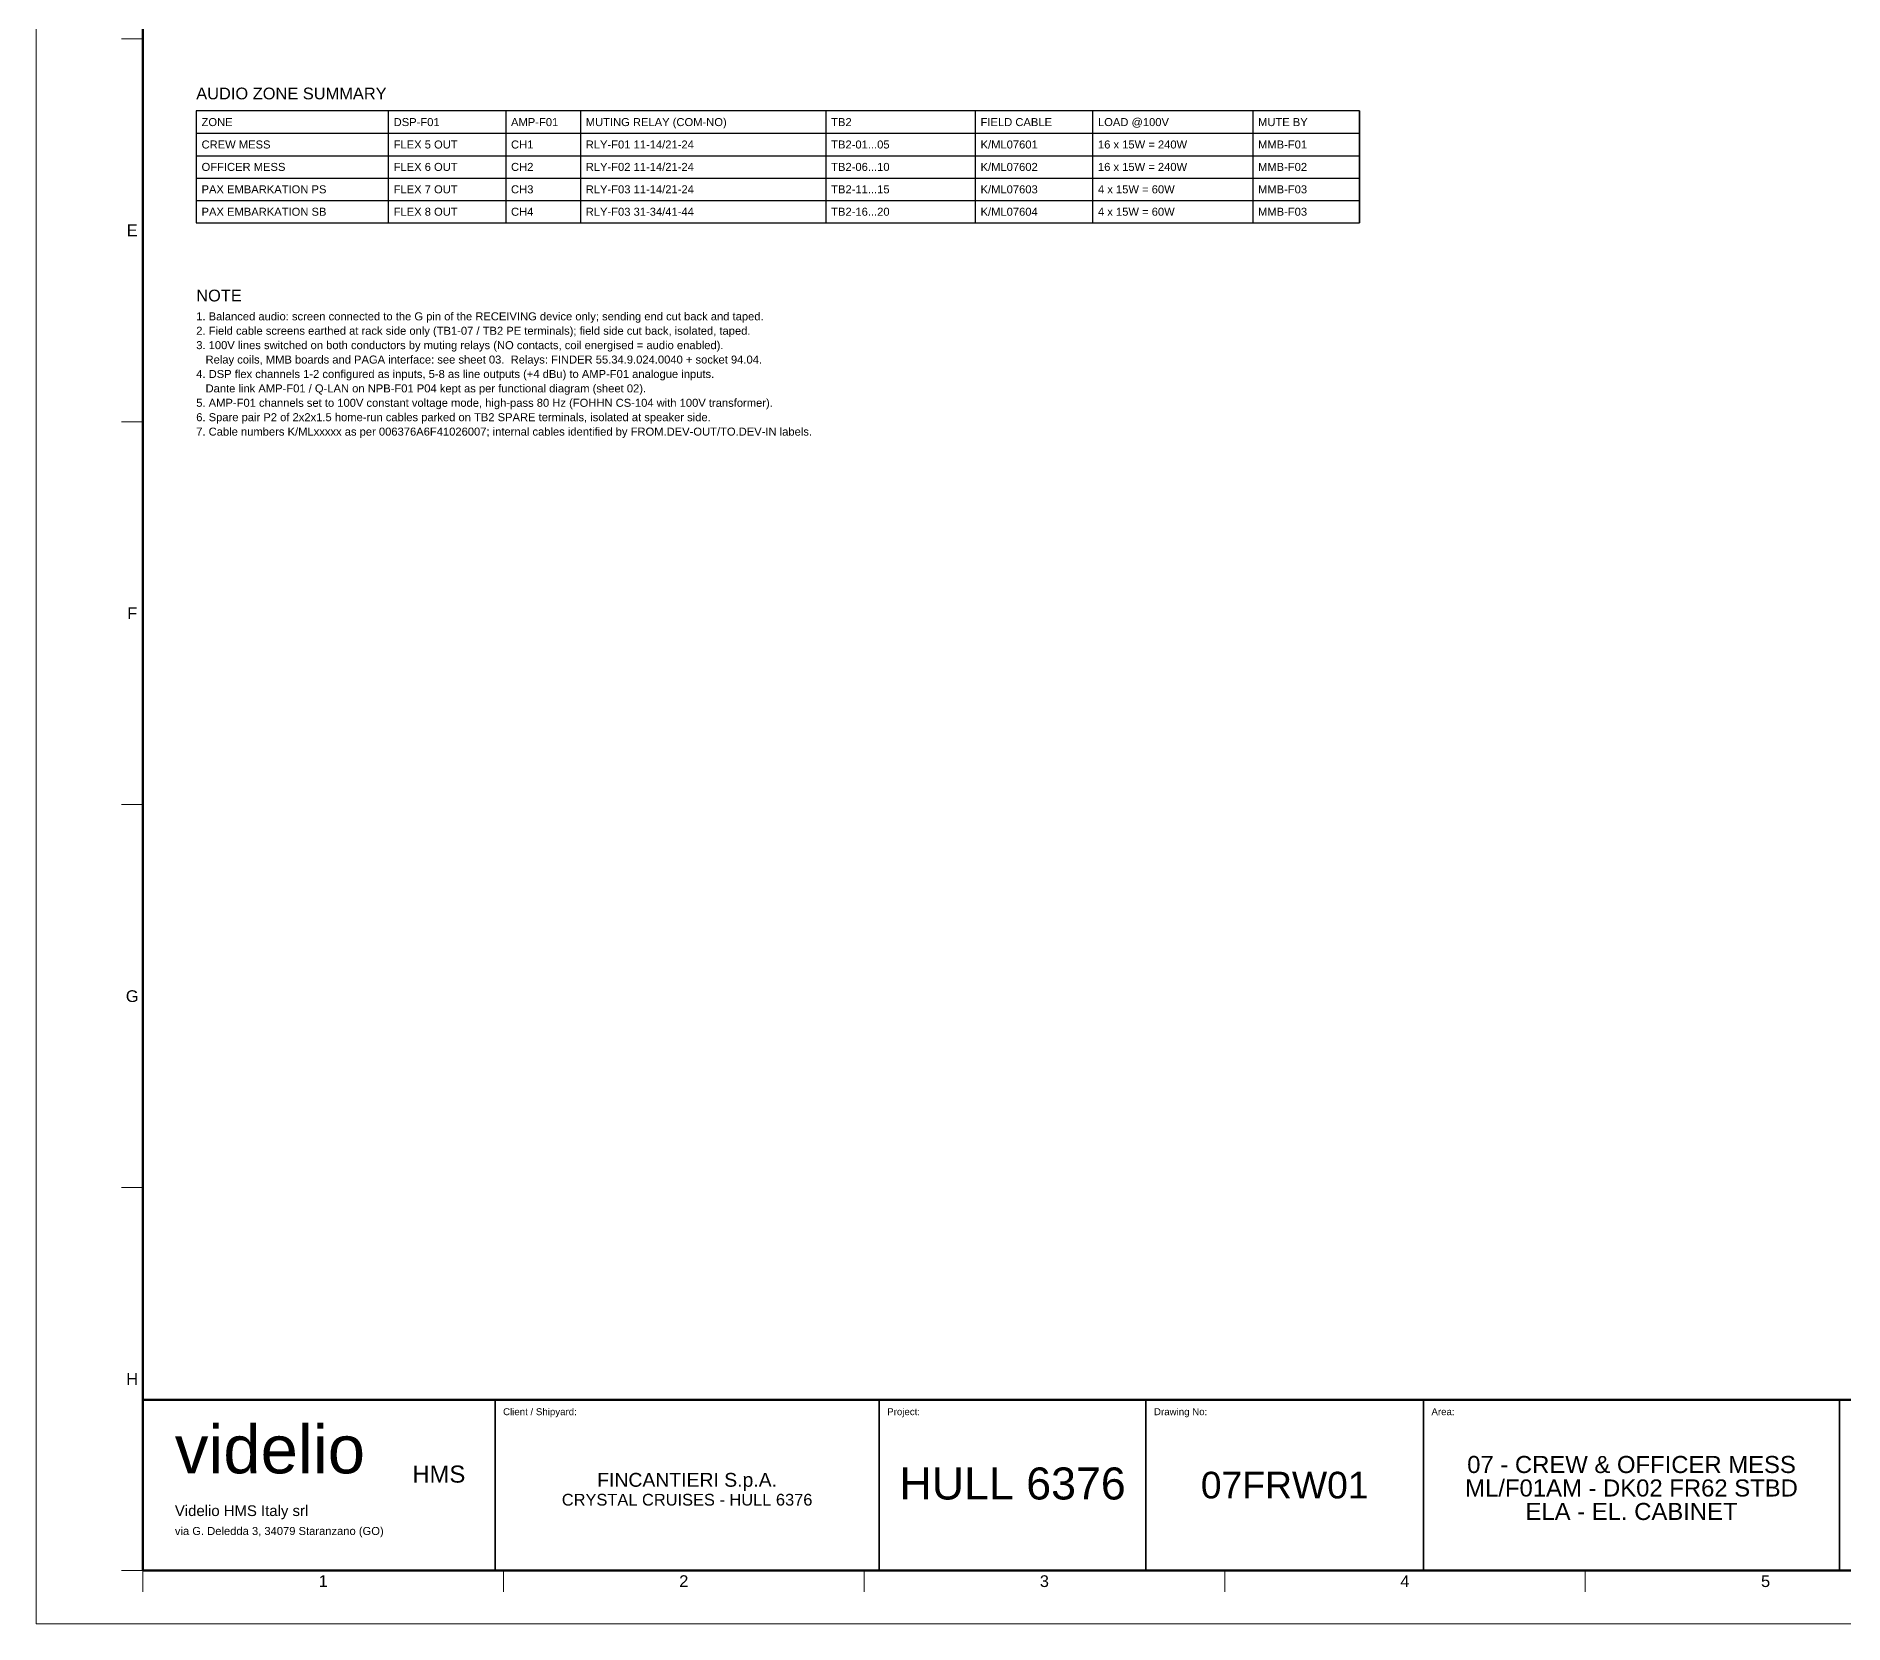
# Model space of a CAD drawing. Header units: millimetres. Extents: x 0 to 841, y 0 to 594.
# Drawn here: x 0 to 338.8, y 0 to 297.5 of the extents above; entities that cross this region are included whole.
import ezdxf
from ezdxf.enums import TextEntityAlignment as Align

# ---------------------------------------------------------------- set-up
doc = ezdxf.new("R2010")
doc.units = ezdxf.units.MM
for name, color, linetype, lineweight, true_color in [('AV-FRAME', 7, 'Continuous', 70, 0x7800ff), ('AV-TITLE', 7, 'Continuous', 25, 0x7800ff), ('AV-ZONE', 7, 'Continuous', 18, 0x7800ff)]:
    doc.layers.add(name, color=color, linetype=linetype, lineweight=lineweight, true_color=true_color)
doc.layers.add('AV-NOTE', color=7, linetype='Continuous', lineweight=18)
doc.layers.add('AV-TEXT', color=7, linetype='Continuous', lineweight=18)
doc.styles.add('AV', font='arial.ttf')

msp = doc.modelspace()

# ---------------------------------------------------------------- linework, layer by layer
at = {"layer": 'AV-FRAME'}
for points in [[(20, 10), (831, 10), (831, 584), (20, 584)], [(20, 10), (831, 10), (831, 42), (20, 42)]]:
    msp.add_lwpolyline(points, close=True, dxfattribs=at)
at = {"layer": 'AV-TITLE'}
for p, q in [((66, 283.5), (66, 262.5)), ((88, 283.5), (88, 262.5)), ((102, 283.5), (102, 262.5)), ((148, 283.5), (148, 262.5)), ((176, 283.5), (176, 262.5)), ((198, 283.5), (198, 262.5)), ((228, 283.5), (228, 262.5)), ((248, 283.5), (248, 262.5)), ((30, 279.3), (248, 279.3)), ((30, 275.1), (248, 275.1)), ((30, 270.9), (248, 270.9)), ((30, 266.7), (248, 266.7))]:
    msp.add_line(p, q, dxfattribs=at)
for points in [[(30, 262.5), (248, 262.5), (248, 283.5), (30, 283.5)], [(20, 10), (86, 10), (86, 42), (20, 42)], [(86, 10), (158, 10), (158, 42), (86, 42)], [(158, 10), (208, 10), (208, 42), (158, 42)], [(208, 10), (260, 10), (260, 42), (208, 42)], [(260, 10), (338, 10), (338, 42), (260, 42)], [(338, 10), (466, 10), (466, 42), (338, 42)]]:
    msp.add_lwpolyline(points, close=True, dxfattribs=at)
at = {"layer": 'AV-ZONE'}
for p, q in [((20, 297), (16, 297)), ((20, 225.25), (16, 225.25)), ((20, 153.5), (16, 153.5)), ((20, 81.75), (16, 81.75)), ((20, 10), (16, 10)), ((20, 10), (20, 6)), ((87.58, 10), (87.58, 6)), ((155.17, 10), (155.17, 6)), ((222.75, 10), (222.75, 6)), ((290.33, 10), (290.33, 6))]:
    msp.add_line(p, q, dxfattribs=at)
at = {"layer": 'AV-ZONE', "lineweight": 13}
msp.add_lwpolyline([(0, 0), (841, 0), (841, 594), (0, 594)], close=True, dxfattribs=at)

# ---------------------------------------------------------------- texts
at = {"layer": 'AV-NOTE', "style": 'AV'}
for s, p in [('1. Balanced audio: screen connected to the G pin of the RECEIVING device only; sending end cut back and taped.', (30, 245)), ('2. Field cable screens earthed at rack side only (TB1-07 / TB2 PE terminals); field side cut back, isolated, taped.', (30, 242.3)), ('3. 100V lines switched on both conductors by muting relays (NO contacts, coil energised = audio enabled).', (30, 239.6)), ('   Relay coils, MMB boards and PAGA interface: see sheet 03.  Relays: FINDER 55.34.9.024.0040 + socket 94.04.', (30, 236.9)), ('4. DSP flex channels 1-2 configured as inputs, 5-8 as line outputs (+4 dBu) to AMP-F01 analogue inputs.', (30, 234.2)), ('   Dante link AMP-F01 / Q-LAN on NPB-F01 P04 kept as per functional diagram (sheet 02).', (30, 231.5)), ('5. AMP-F01 channels set to 100V constant voltage mode, high-pass 80 Hz (FOHHN CS-104 with 100V transformer).', (30, 228.8)), ('6. Spare pair P2 of 2x2x1.5 home-run cables parked on TB2 SPARE terminals, isolated at speaker side.', (30, 226.1)), ('7. Cable numbers K/MLxxxxx as per 006376A6F41026007; internal cables identified by FROM.DEV-OUT/TO.DEV-IN labels.', (30, 223.4))]:
    msp.add_text(s, height=1.5, dxfattribs=at).set_placement(p, align=Align.MIDDLE_LEFT)
at = {"layer": 'AV-TEXT', "style": 'AV'}
for s, height, p in [('AUDIO ZONE SUMMARY', 2.2, (30, 285)), ('videlio', 9, (26, 25.5)), ('Videlio HMS Italy srl', 2, (26, 19.6)), ('via G. Deledda 3, 34079 Staranzano (GO)', 1.5, (26, 16.2))]:
    msp.add_text(s, height=height, dxfattribs=at).set_placement(p, align=Align.BOTTOM_LEFT)
at = {"layer": 'AV-TEXT', "true_color": 0x7800ff, "style": 'AV'}
for s, p in [('ZONE', (31, 281.4)), ('DSP-F01', (67, 281.4)), ('AMP-F01', (89, 281.4)), ('MUTING RELAY (COM-NO)', (103, 281.4)), ('TB2', (149, 281.4)), ('FIELD CABLE', (177, 281.4)), ('LOAD @100V', (199, 281.4)), ('MUTE BY', (229, 281.4))]:
    msp.add_text(s, height=1.5, dxfattribs=at).set_placement(p, align=Align.MIDDLE_LEFT)
at = {"layer": 'AV-TEXT', "style": 'AV'}
for s, p in [('CREW MESS', (31, 277.2)), ('FLEX 5 OUT', (67, 277.2)), ('CH1', (89, 277.2)), ('RLY-F01 11-14/21-24', (103, 277.2)), ('TB2-01...05', (149, 277.2)), ('K/ML07601', (177, 277.2)), ('16 x 15W = 240W', (199, 277.2)), ('MMB-F01', (229, 277.2)), ('OFFICER MESS', (31, 273)), ('FLEX 6 OUT', (67, 273)), ('CH2', (89, 273)), ('RLY-F02 11-14/21-24', (103, 273)), ('TB2-06...10', (149, 273)), ('K/ML07602', (177, 273)), ('16 x 15W = 240W', (199, 273)), ('MMB-F02', (229, 273)), ('PAX EMBARKATION PS', (31, 268.8)), ('FLEX 7 OUT', (67, 268.8)), ('CH3', (89, 268.8)), ('RLY-F03 11-14/21-24', (103, 268.8)), ('TB2-11...15', (149, 268.8)), ('K/ML07603', (177, 268.8)), ('4 x 15W = 60W', (199, 268.8)), ('MMB-F03', (229, 268.8)), ('PAX EMBARKATION SB', (31, 264.6)), ('FLEX 8 OUT', (67, 264.6)), ('CH4', (89, 264.6)), ('RLY-F03 31-34/41-44', (103, 264.6)), ('TB2-16...20', (149, 264.6)), ('K/ML07604', (177, 264.6)), ('4 x 15W = 60W', (199, 264.6)), ('MMB-F03', (229, 264.6))]:
    msp.add_text(s, height=1.5, dxfattribs=at).set_placement(p, align=Align.MIDDLE_LEFT)
msp.add_text('NOTE', height=2.2, dxfattribs=at).set_placement((30, 250), align=Align.TOP_LEFT)
at = {"layer": 'AV-TEXT', "true_color": 0x7800ff, "style": 'AV'}
for s, p in [('Client / Shipyard:', (87.5, 40.4)), ('Project:', (159.5, 40.4)), ('Drawing No:', (209.5, 40.4)), ('Area:', (261.5, 40.4))]:
    msp.add_text(s, height=1.3, dxfattribs=at).set_placement(p, align=Align.TOP_LEFT)
at = {"layer": 'AV-TEXT', "style": 'AV'}
for s, height, p in [('07 - CREW & OFFICER MESS', 3.2, (299, 27.3)), ('FINCANTIERI S.p.A.', 2.6, (122, 24.9)), ('HULL 6376', 6, (183, 21.5)), ('07FRW01', 5, (234, 22)), ('ML/F01AM - DK02 FR62 STBD', 3.2, (299, 22.9)), ('CRYSTAL CRUISES - HULL 6376', 2.2, (122, 21.5)), ('ELA - EL. CABINET', 3.2, (299, 18.5))]:
    msp.add_text(s, height=height, dxfattribs=at).set_placement(p, align=Align.BOTTOM_CENTER)
at = {"layer": 'AV-TEXT', "true_color": 0xe60000, "style": 'AV'}
msp.add_text('HMS', height=3.2, dxfattribs=at).set_placement((70.5, 25.5), align=Align.BOTTOM_LEFT)
at = {"layer": 'AV-ZONE', "true_color": 0x7800ff, "style": 'AV'}
for s, p in [('E', (18, 261.12)), ('F', (18, 189.38)), ('G', (18, 117.62)), ('H', (18, 45.88)), ('1', (53.79, 8)), ('2', (121.38, 8)), ('3', (188.96, 8)), ('4', (256.54, 8)), ('5', (324.12, 8))]:
    msp.add_text(s, height=2.2, dxfattribs=at).set_placement(p, align=Align.MIDDLE_CENTER)

doc.saveas('drawing.dxf')
